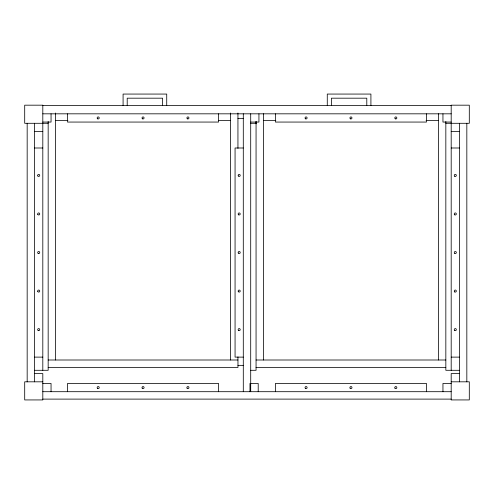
<?xml version="1.0" encoding="UTF-8"?>
<svg xmlns="http://www.w3.org/2000/svg" width="494" height="494" viewBox="0 0 494 494"><rect width="100%" height="100%" fill="white"/><g stroke="black" fill="none" stroke-linecap="round" stroke-linejoin="round"><path stroke-width="0.74" d="M42.811 105.593L451.189 105.593M42.811 113.824L451.189 113.824M237.941 118.356L243.295 118.356M55.575 120.413L67.925 120.413M218.459 120.413L230.531 120.413M263.469 120.413L275.819 120.413M426.075 120.413L438.425 120.413M42.811 122.061L51.049 122.061L51.049 113.824M250.705 122.061L258.936 122.061L258.936 113.824M451.189 122.061L442.951 122.061L442.951 113.824M48.165 123.296L24.7 123.296L24.7 105.179L42.811 105.179L42.811 370.296M250.705 123.296L256.059 123.296M445.835 123.296L469.3 123.296L469.3 105.179L451.189 105.179L451.189 370.296M34.58 131.528L42.811 131.528M451.189 131.528L459.42 131.528M34.58 147.996L42.811 147.996M243.295 147.996L235.064 147.996L235.064 357.119L243.295 357.119M451.189 147.996L459.42 147.996M34.58 357.119L42.811 357.119M451.189 357.119L459.42 357.119M48.165 360.003L237.941 360.003M256.059 360.003L445.835 360.003M237.941 365.356L243.295 365.356M48.165 367.413L237.984 367.413L237.941 356.89M256.016 367.413L445.835 367.413M34.58 370.296L48.165 370.296L48.165 121.468M250.705 370.296L256.059 370.296L256.059 121.468L256.016 123.778M459.42 370.296L445.835 370.296L445.835 121.468M34.58 373.588L42.811 373.588L42.811 399.936L24.7 399.936L24.7 381.819L42.811 381.819M459.42 373.588L451.189 373.588L451.189 399.936L469.3 399.936L469.3 381.819L451.189 381.819M42.811 383.468L51.049 383.468L51.049 391.699M451.189 383.468L442.951 383.468L442.951 391.699M42.811 391.699L451.189 391.699M42.811 399.109L451.189 399.109M466.83 123.296L466.83 381.819M459.42 123.296L459.42 381.819M438.425 113.743L438.425 360.003M426.489 113.824L426.489 122.061L275.405 122.061L275.405 113.824M426.489 391.699L426.489 383.468L275.405 383.468L275.405 391.699M370.914 105.593L370.914 94.064L327.275 94.064L327.275 105.593M366.795 105.593L366.795 98.183L331.394 98.183L331.394 105.593M263.469 113.743L263.469 360.003M258.208 391.693L258.208 383.461L249.976 383.461L249.976 391.693M250.705 113.824L250.705 391.699M243.295 113.824L243.295 391.699M237.941 113.003L237.941 148.398M230.531 113.003L230.531 360.003M218.595 113.824L218.595 122.061L67.511 122.061L67.511 113.824M218.595 391.699L218.595 383.468L67.511 383.468L67.511 391.699M166.725 105.593L166.725 94.064L123.086 94.064L123.086 105.593M162.606 105.593L162.606 98.183L127.205 98.183L127.205 105.593M55.575 113.003L55.575 360.003M34.58 123.296L34.58 381.819M27.17 123.296L27.17 381.819M238.287 175.926A1.031 1.031 0 0 0 240.072 175.926A1.031 1.031 0 0 0 239.176 174.382A1.031 1.031 0 0 0 238.287 175.926M238.664 214.853A1.031 1.031 0 0 0 240.208 213.964A1.031 1.031 0 0 0 238.664 213.068A1.031 1.031 0 0 0 238.664 214.853M238.287 253.027A1.031 1.031 0 0 0 240.072 253.027A1.031 1.031 0 0 0 239.176 251.483A1.031 1.031 0 0 0 238.287 253.027M238.287 291.584A1.031 1.031 0 0 0 240.072 291.584A1.031 1.031 0 0 0 239.176 290.04A1.031 1.031 0 0 0 238.287 291.584M238.664 330.511A1.031 1.031 0 0 0 240.208 329.622A1.031 1.031 0 0 0 238.664 328.726A1.031 1.031 0 0 0 238.664 330.511M97.67 388.475A1.031 1.031 0 0 0 99.214 387.586A1.031 1.031 0 0 0 97.67 386.691A1.031 1.031 0 0 0 97.67 388.475M142.161 388.099A1.031 1.031 0 0 0 143.945 388.099A1.031 1.031 0 0 0 143.056 386.555A1.031 1.031 0 0 0 142.161 388.099M187.035 388.099A1.031 1.031 0 0 0 188.819 388.099A1.031 1.031 0 0 0 187.924 386.555A1.031 1.031 0 0 0 187.035 388.099M305.558 388.475A1.031 1.031 0 0 0 307.101 387.586A1.031 1.031 0 0 0 305.558 386.691A1.031 1.031 0 0 0 305.558 388.475M350.055 388.099A1.031 1.031 0 0 0 351.839 388.099A1.031 1.031 0 0 0 350.944 386.555A1.031 1.031 0 0 0 350.055 388.099M394.928 388.099A1.031 1.031 0 0 0 396.707 388.099A1.031 1.031 0 0 0 395.818 386.555A1.031 1.031 0 0 0 394.928 388.099M454.789 176.302A1.031 1.031 0 0 0 456.333 175.407A1.031 1.031 0 0 0 454.789 174.518A1.031 1.031 0 0 0 454.789 176.302M454.789 214.853A1.031 1.031 0 0 0 456.333 213.964A1.031 1.031 0 0 0 454.789 213.068A1.031 1.031 0 0 0 454.789 214.853M454.789 253.403A1.031 1.031 0 0 0 456.333 252.514A1.031 1.031 0 0 0 454.789 251.625A1.031 1.031 0 0 0 454.789 253.403M454.789 291.96A1.031 1.031 0 0 0 456.333 291.065A1.031 1.031 0 0 0 454.789 290.176A1.031 1.031 0 0 0 454.789 291.96M454.789 330.511A1.031 1.031 0 0 0 456.333 329.622A1.031 1.031 0 0 0 454.789 328.726A1.031 1.031 0 0 0 454.789 330.511M37.803 175.926A1.031 1.031 0 0 0 39.588 175.926A1.031 1.031 0 0 0 38.699 174.382A1.031 1.031 0 0 0 37.803 175.926M37.803 214.476A1.031 1.031 0 0 0 39.588 214.476A1.031 1.031 0 0 0 38.699 212.933A1.031 1.031 0 0 0 37.803 214.476M38.18 253.403A1.031 1.031 0 0 0 39.724 252.514A1.031 1.031 0 0 0 38.18 251.625A1.031 1.031 0 0 0 38.18 253.403M37.803 291.584A1.031 1.031 0 0 0 39.588 291.584A1.031 1.031 0 0 0 38.699 290.04A1.031 1.031 0 0 0 37.803 291.584M38.18 330.511A1.031 1.031 0 0 0 39.724 329.622A1.031 1.031 0 0 0 38.18 328.726A1.031 1.031 0 0 0 38.18 330.511M305.558 118.832A1.031 1.031 0 0 0 307.101 117.943A1.031 1.031 0 0 0 305.558 117.053A1.031 1.031 0 0 0 305.558 118.832M350.431 118.832A1.031 1.031 0 0 0 351.975 117.943A1.031 1.031 0 0 0 350.431 117.053A1.031 1.031 0 0 0 350.431 118.832M395.305 118.832A1.031 1.031 0 0 0 396.849 117.943A1.031 1.031 0 0 0 395.305 117.053A1.031 1.031 0 0 0 395.305 118.832M97.67 118.832A1.031 1.031 0 0 0 99.214 117.943A1.031 1.031 0 0 0 97.67 117.053A1.031 1.031 0 0 0 97.67 118.832M142.538 118.832A1.031 1.031 0 0 0 144.081 117.943A1.031 1.031 0 0 0 142.538 117.053A1.031 1.031 0 0 0 142.538 118.832M187.411 118.832A1.031 1.031 0 0 0 188.955 117.943A1.031 1.031 0 0 0 187.411 117.053A1.031 1.031 0 0 0 187.411 118.832"/></g></svg>
